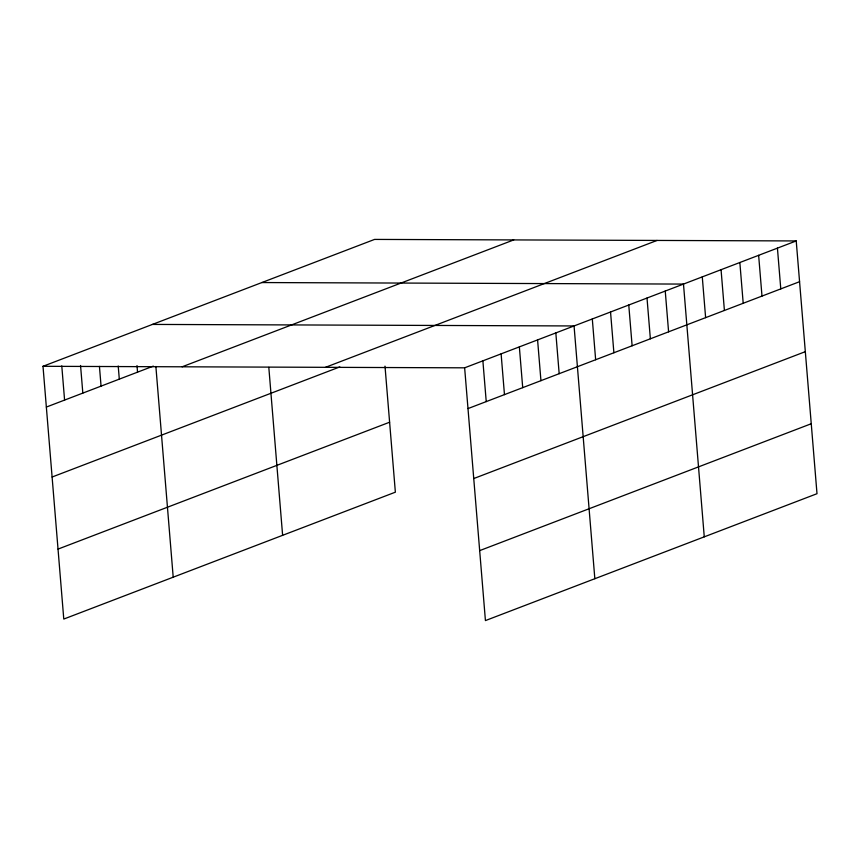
<?xml version="1.0" encoding="UTF-8"?>
<svg xmlns="http://www.w3.org/2000/svg" width="860" height="860" viewBox="0 0 860 860"><rect width="100%" height="100%" fill="white"/><g stroke="black" fill="none" stroke-linecap="round" stroke-linejoin="round"><path stroke-width="1.29" d="M385 366.156L395.363 492.178L63.78 619.06L43 366.296L374.573 239.413L796.22 240.94L817 493.704L485.427 620.587L464.637 367.822L796.22 240.94M46.354 407.06L153.338 366.113M182.137 366.801L513.721 239.918M325.499 367.317L657.072 240.434M52.105 477.02L339.84 366.908M58.028 549.099L389.612 422.217M467.99 408.586L799.574 281.704M473.742 478.547L805.325 351.665M479.665 550.626L811.249 423.743M261.838 282.553L683.485 284.079L704.265 536.844M152.424 324.424L574.061 325.951L594.841 578.716M43 366.296L464.637 367.822M777.429 248.131L780.783 288.895M758.638 255.323L761.992 296.087M739.847 262.515L743.201 303.279M721.056 269.696L724.41 310.471M702.276 276.888L705.619 317.652M665.242 291.056L668.596 331.82M647.01 298.044L650.364 338.808M628.767 305.02L632.121 345.785M610.536 311.997L613.889 352.761M592.303 318.974L595.647 359.738M555.829 332.927L559.172 373.691M537.586 339.915L540.94 380.679M519.354 346.892L522.708 387.656M501.111 353.868L504.465 394.632M482.879 360.845L486.233 401.609M268.815 367.36L282.617 535.318M155.875 366.478L173.204 577.189M136.998 365.586L137.535 372.165M118.218 365.994L119.303 379.142M99.438 366.403L101.061 386.118M80.55 365.489L82.829 393.106M61.78 365.887L64.586 400.083"/></g></svg>
